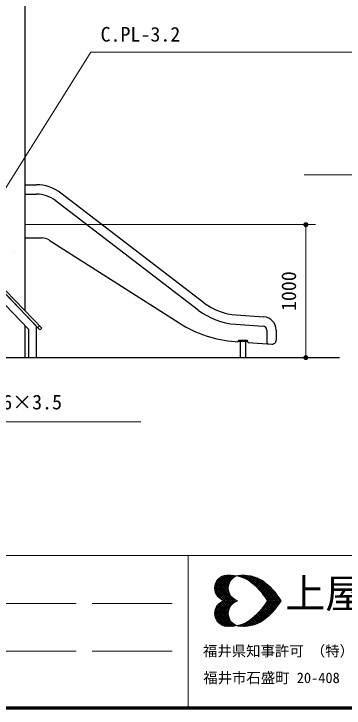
# Model space of a CAD drawing. Units: millimetres at full size, sheet at 1:60, with parts at other scales. Extents: x 900 to 24300, y 900 to 16920.
# Drawn here: x 7929 to 10408, y 900 to 6120 of the extents above; entities that cross this region are included whole.
import ezdxf
from ezdxf.enums import TextEntityAlignment as Align

# ---------------------------------------------------------------- set-up
doc = ezdxf.new("R2010")
doc.units = ezdxf.units.MM
doc.header["$LTSCALE"] = 60
for name, color, linetype, lineweight in [('D-STR-1', 1, 'Continuous', 25), ('D-STR-2', 82, 'Continuous', 13), ('D-STR-3', 251, 'Continuous', 9), ('D-STR-DIM', 7, 'Continuous', 13), ('D-STR-HTXT', 7, 'Continuous', 13), ('D-TTL', 7, 'Continuous', 70), ('D-TTL-FRAM', 7, 'Continuous', 13), ('D-TTL-TXT', 7, 'Continuous', 13)]:
    doc.layers.add(name, color=color, linetype=linetype, lineweight=lineweight)
doc.styles.add('ＭＳ ゴシック', font='')
doc.styles.get('ＭＳ ゴシック').set_extended_font_data('MS Gothic')

# ---------------------------------------------------------------- blocks, each defined once
blk = doc.blocks.new('filled_dot')
at = {"color": 0, "linetype": 'Continuous', "lineweight": -2, "const_width": 1.25}
blk.add_lwpolyline([(-0.625, 0, 1), (0.625, 0, 1)], format="xyb", close=True, dxfattribs=at)

msp = doc.modelspace()

# ---------------------------------------------------------------- linework, layer by layer
at = {"layer": 'D-STR-1'}
for p, q in [((8012.23, 7035.11), (8012.23, 3889.33)), ((6937.53, 4989.56), (8097.68, 3772.11)), ((6937.53, 4902.59), (8037.68, 3748.1)), ((8012.23, 4835.11), (8098.68, 4835.11)), ((8012.23, 4765.11), (8098.68, 4765.11)), ((9356.1, 3948.25), (8281.33, 4773.1)), ((9313.48, 3892.72), (8238.71, 4717.57)), ((8012.23, 4435.11), (8141.27, 4435.11)), ((8194.08, 4419.37), (9169.83, 3795.78)), ((9598.68, 3856.33), (9805.65, 3841.86)), ((8012.23, 3774.81), (8012.23, 3535.11)), ((8097.68, 3772.11), (8097.68, 3535.11)), ((9593.8, 3786.5), (9800.77, 3772.03)), ((8037.68, 3748.1), (8037.68, 3535.11)), ((9828.68, 3742.1), (9828.68, 3649.08)), ((9898.68, 3742.1), (9898.68, 3667.03)), ((9591.7, 3656.33), (9608.33, 3655.17)), ((9613.68, 3660.15), (9613.68, 3660.11)), ((9618.68, 3665.11), (9678.68, 3665.11)), ((9683.68, 3660.11), (9683.68, 3654.56)), ((9688.33, 3649.57), (9866.59, 3637.11)), ((1488.95, 3535.11), (10374.34, 3535.11))]:
    msp.add_line(p, q, dxfattribs=at)
at = {"layer": 'D-STR-1', "color": 8}
msp.add_line((7935.52, 4331.91), (7935.78, 4331.91), dxfattribs=at)
at = {"layer": 'D-STR-1'}
msp.add_lwpolyline([(9616.18, 3659.11), (9681.18, 3659.11), (9681.18, 3665.11), (9616.18, 3665.11)], close=True, dxfattribs=at)
msp.add_lwpolyline([(9670.03, 3535.11), (9670.03, 3659.11), (9627.33, 3659.11), (9627.33, 3535.11)], dxfattribs=at)
for centre, radius, start, end in [((8098.68, 4535.11), 300, 52.49493, 90), ((8098.68, 4535.11), 230, 51.75932, 90), ((8141.27, 4335.11), 100, 57.96855, 90), ((9630.07, 4305.23), 450, 232.49493, 266), ((9630.07, 4305.23), 520, 232.49493, 266), ((9798.68, 3742.1), 100, 0, 86), ((9654.48, 4554.14), 900, 237.41774, 266), ((9798.68, 3742.1), 30, 0, 86), ((9608.68, 3660.15), 5, 266, 0), ((9618.68, 3660.11), 5, 90, 180), ((9678.68, 3660.11), 5, 0, 90), ((9688.68, 3654.56), 5, 180, 266), ((9868.68, 3667.03), 30, 266, 0), ((9838.68, 3649.08), 10, 180, 266)]:
    msp.add_arc(centre, radius, start, end, dxfattribs=at)
at = {"layer": 'D-STR-2'}
msp.add_lwpolyline([(8125.2, 3743.24), (8138.95, 3756.35), (7869.9, 4038.69), (7856.15, 4025.58)], close=True, dxfattribs=at)
at = {"layer": 'D-STR-3'}
msp.add_line((8108.04, 3761.42), (8121.79, 3774.53), dxfattribs=at)
at = {"layer": 'D-STR-DIM'}
for p, q in [((8019.13, 4535.11), (10193.26, 4535.11)), ((10121.26, 4535.11), (10121.26, 3535.11)), ((8551.33, 3535.11), (10193.26, 3535.11))]:
    msp.add_line(p, q, dxfattribs=at)
at = {"layer": 'D-STR-HTXT'}
for points in [[(7693.85, 4535.11), (8506.58, 5831.48), (8526.58, 5831.48), (10920.58, 5831.48), (9723.58, 5831.48)], [(12201.78, 5432.83), (11669.46, 4909.65), (11649.46, 4909.65), (10108.66, 4909.65), (10879.06, 4909.65)], [(5791.98, 3635.1), (6154.89, 3053.55), (6174.89, 3053.55), (8881.94, 3053.55), (7528.41, 3053.55)]]:
    msp.add_lwpolyline(points, dxfattribs=at)
at = {"layer": 'D-TTL'}
msp.add_lwpolyline([(900, 900), (900, 16920), (24300, 16920), (24300, 900)], close=True, dxfattribs=at)
at = {"layer": 'D-TTL-FRAM'}
for p, q in [((900, 2047.32), (24300, 2047.32)), ((9237.67, 2047.32), (9237.67, 900)), ((8397.67, 1687.32), (6897.67, 1687.32)), ((8517.67, 1687.32), (9117.67, 1687.32)), ((8397.67, 1327.32), (6897.67, 1327.32)), ((8517.67, 1327.32), (9117.67, 1327.32))]:
    msp.add_line(p, q, dxfattribs=at)
at = {"layer": 'D-TTL-TXT'}
for p, q in [((9436.18, 1802.34), (9532.43, 1898.59)), ((9437.43, 1788.59), (9547.43, 1898.59)), ((9437.43, 1817.34), (9517.43, 1897.34)), ((9439.93, 1777.34), (9561.18, 1898.59)), ((9442.43, 1766.09), (9573.68, 1897.34)), ((9443.68, 1837.34), (9497.43, 1892.34)), ((9447.43, 1757.34), (9587.43, 1896.09)), ((9482.43, 1883.59), (9541.18, 1824.84)), ((9491.18, 1889.84), (9544.93, 1836.09)), ((9501.18, 1893.59), (9548.68, 1846.09)), ((9512.43, 1897.34), (9553.68, 1854.84)), ((9524.93, 1898.59), (9559.93, 1862.34)), ((9538.68, 1898.59), (9566.18, 1871.09)), ((9552.43, 1898.59), (9573.68, 1877.34)), ((9567.43, 1898.59), (9582.43, 1883.59)), ((9582.43, 1897.34), (9591.18, 1888.59)), ((9594.93, 1889.84), (9598.68, 1894.84)), ((9599.93, 1893.59), (9601.18, 1893.59)), ((9609.93, 1892.34), (9616.18, 1897.34)), ((9611.18, 1897.34), (9617.43, 1889.84)), ((9621.18, 1888.59), (9631.18, 1898.59)), ((9624.93, 1897.34), (9638.68, 1883.59)), ((9632.43, 1886.09), (9646.18, 1898.59)), ((9638.68, 1897.34), (9659.93, 1876.09)), ((9643.68, 1882.34), (9659.93, 1898.59)), ((9652.43, 1898.59), (9688.68, 1861.09)), ((9653.68, 1878.59), (9673.68, 1898.59)), ((9663.68, 1873.59), (9686.18, 1896.09)), ((9666.18, 1897.34), (9857.42, 1707.35)), ((9672.43, 1868.59), (9697.43, 1894.84)), ((9681.18, 1897.34), (9871.17, 1707.35)), ((9682.43, 1864.84), (9709.93, 1892.34)), ((9691.18, 1858.59), (9721.18, 1889.84)), ((9697.43, 1894.84), (9884.92, 1707.35)), ((9698.68, 1853.59), (9732.43, 1886.09)), ((9707.43, 1847.34), (9743.68, 1883.59)), ((9714.93, 1892.34), (9899.92, 1707.35)), ((9734.93, 1886.09), (9913.67, 1707.35)), ((9439.93, 1827.34), (9561.18, 1707.35)), ((9443.68, 1838.59), (9574.93, 1707.35)), ((9448.68, 1847.34), (9588.68, 1707.35)), ((9452.43, 1857.34), (9546.18, 1764.84)), ((9452.43, 1747.34), (9548.68, 1843.59)), ((9459.93, 1864.84), (9539.93, 1784.84)), ((9466.18, 1872.34), (9538.68, 1799.84)), ((9473.68, 1878.59), (9538.68, 1813.59)), ((9714.93, 1841.09), (9753.68, 1878.59)), ((9723.68, 1834.84), (9763.68, 1874.84)), ((9731.18, 1828.59), (9772.43, 1871.09)), ((9738.68, 1822.34), (9782.43, 1866.09)), ((9744.93, 1814.84), (9791.18, 1861.09)), ((9752.43, 1808.59), (9799.93, 1854.84)), ((9756.18, 1878.59), (9927.42, 1707.35)), ((9759.93, 1801.09), (9807.42, 1849.84)), ((9766.18, 1793.59), (9816.17, 1843.59)), ((9773.68, 1786.09), (9823.67, 1836.09)), ((9779.93, 1778.59), (9831.17, 1829.84)), ((9783.68, 1864.84), (9921.17, 1728.59)), ((9436.18, 1803.59), (9532.43, 1707.35)), ((9437.43, 1816.09), (9547.43, 1707.35)), ((9437.43, 1787.34), (9518.68, 1707.35)), ((9458.68, 1739.84), (9541.18, 1822.34)), ((9464.93, 1732.34), (9538.68, 1806.09)), ((9472.43, 1726.1), (9538.68, 1792.34)), ((9481.18, 1719.85), (9542.43, 1781.09)), ((9786.18, 1771.09), (9838.67, 1823.59)), ((9792.43, 1763.59), (9846.17, 1817.34)), ((9798.68, 1756.09), (9853.67, 1809.84)), ((9804.92, 1747.34), (9861.17, 1802.34)), ((9811.17, 1739.84), (9867.42, 1796.09)), ((9816.17, 1731.09), (9873.67, 1788.59)), ((9822.42, 1722.35), (9881.17, 1781.09)), ((9841.17, 1822.34), (9874.92, 1787.34)), ((9442.43, 1769.84), (9501.18, 1709.85)), ((9489.93, 1714.85), (9544.93, 1769.84)), ((9499.93, 1709.85), (9548.68, 1759.84)), ((9509.93, 1707.35), (9553.68, 1749.84)), ((9524.93, 1707.35), (9559.93, 1742.34)), ((9538.68, 1707.35), (9566.18, 1734.84)), ((9552.43, 1707.35), (9572.43, 1727.35)), ((9811.17, 1738.59), (9842.42, 1707.35)), ((9827.42, 1713.6), (9887.42, 1773.59)), ((9834.92, 1707.35), (9893.67, 1766.09)), ((9848.67, 1707.35), (9899.92, 1757.34)), ((9863.67, 1707.35), (9906.17, 1749.84)), ((9877.42, 1707.35), (9912.42, 1741.09)), ((9891.17, 1707.35), (9917.42, 1733.59)), ((9904.92, 1707.35), (9923.67, 1724.85)), ((9436.18, 1609.85), (9532.43, 1706.1)), ((9437.43, 1597.35), (9547.43, 1706.1)), ((9437.43, 1626.1), (9518.68, 1706.1)), ((9439.93, 1586.1), (9561.18, 1706.1)), ((9442.43, 1643.6), (9501.18, 1703.6)), ((9443.68, 1574.85), (9574.93, 1706.1)), ((9448.68, 1566.1), (9588.68, 1706.1)), ((9458.68, 1673.6), (9541.18, 1591.1)), ((9464.93, 1681.1), (9538.68, 1607.35)), ((9472.43, 1687.35), (9538.68, 1621.1)), ((9481.18, 1693.6), (9542.43, 1632.35)), ((9489.93, 1698.6), (9544.93, 1643.6)), ((9499.93, 1703.6), (9548.68, 1653.6)), ((9509.93, 1706.1), (9553.68, 1663.6)), ((9524.93, 1706.1), (9559.93, 1671.1)), ((9538.68, 1706.1), (9566.18, 1678.6)), ((9552.43, 1706.1), (9572.43, 1686.1)), ((9566.18, 1707.35), (9581.18, 1721.1)), ((9566.18, 1706.1), (9581.18, 1692.35)), ((9581.18, 1707.35), (9589.93, 1716.1)), ((9581.18, 1706.1), (9589.93, 1697.35)), ((9594.93, 1707.35), (9599.93, 1711.1)), ((9594.93, 1706.1), (9599.93, 1702.35)), ((9598.68, 1711.1), (9603.68, 1707.35)), ((9598.68, 1702.35), (9603.68, 1706.1)), ((9608.68, 1707.35), (9609.93, 1707.35)), ((9608.68, 1706.1), (9609.93, 1706.1)), ((9666.18, 1516.1), (9857.42, 1706.1)), ((9681.18, 1516.1), (9871.17, 1706.1)), ((9697.43, 1518.6), (9884.92, 1706.1)), ((9714.93, 1521.1), (9899.92, 1706.1)), ((9734.93, 1527.35), (9913.67, 1706.1)), ((9756.18, 1534.85), (9927.42, 1706.1)), ((9783.68, 1548.6), (9921.17, 1684.85)), ((9811.17, 1674.85), (9842.42, 1706.1)), ((9811.17, 1673.6), (9867.42, 1617.35)), ((9816.17, 1682.35), (9873.67, 1624.85)), ((9822.42, 1691.1), (9881.17, 1632.35)), ((9827.42, 1699.85), (9887.42, 1639.85)), ((9834.92, 1706.1), (9893.67, 1647.35)), ((9848.67, 1706.1), (9899.92, 1656.1)), ((9863.67, 1706.1), (9906.17, 1663.6)), ((9877.42, 1706.1), (9912.42, 1672.35)), ((9891.17, 1706.1), (9917.42, 1679.85)), ((9904.92, 1706.1), (9923.67, 1688.6)), ((9919.92, 1707.35), (9928.67, 1716.1)), ((9919.92, 1706.1), (9928.67, 1697.35)), ((9933.67, 1707.35), (9934.92, 1707.35)), ((9933.67, 1706.1), (9934.92, 1706.1)), ((9437.43, 1624.85), (9547.43, 1514.85)), ((9439.93, 1636.1), (9561.18, 1514.85)), ((9442.43, 1647.35), (9573.68, 1516.1)), ((9447.43, 1656.1), (9587.43, 1517.35)), ((9452.43, 1666.1), (9548.68, 1569.85)), ((9452.43, 1556.1), (9546.18, 1648.6)), ((9459.93, 1548.6), (9539.93, 1628.6)), ((9766.18, 1619.85), (9816.17, 1569.85)), ((9773.68, 1627.35), (9823.67, 1577.35)), ((9779.93, 1634.85), (9831.17, 1583.6)), ((9786.18, 1642.35), (9838.67, 1589.85)), ((9792.43, 1649.85), (9846.17, 1596.1)), ((9798.68, 1657.35), (9853.67, 1603.6)), ((9804.92, 1666.1), (9861.17, 1611.1)), ((9841.17, 1591.1), (9874.92, 1626.1)), ((9436.18, 1611.1), (9532.43, 1514.85)), ((9437.43, 1596.1), (9517.43, 1516.1)), ((9443.68, 1576.1), (9497.43, 1521.1)), ((9466.18, 1541.1), (9538.68, 1613.6)), ((9473.68, 1534.85), (9538.68, 1599.85)), ((9482.43, 1529.85), (9541.18, 1588.6)), ((9491.18, 1523.6), (9544.93, 1577.35)), ((9501.18, 1519.85), (9548.68, 1567.35)), ((9707.43, 1566.1), (9743.68, 1529.85)), ((9714.93, 1572.35), (9753.68, 1534.85)), ((9723.68, 1578.6), (9763.68, 1538.6)), ((9731.18, 1584.85), (9772.43, 1542.35)), ((9738.68, 1591.1), (9782.43, 1547.35)), ((9744.93, 1598.6), (9791.18, 1552.35)), ((9752.43, 1604.85), (9799.93, 1558.6)), ((9759.93, 1612.35), (9807.42, 1563.6)), ((9512.43, 1516.1), (9553.68, 1558.6)), ((9524.93, 1514.85), (9559.93, 1551.1)), ((9538.68, 1514.85), (9566.18, 1542.35)), ((9552.43, 1514.85), (9573.68, 1536.1)), ((9567.43, 1514.85), (9582.43, 1529.85)), ((9582.43, 1516.1), (9591.18, 1524.85)), ((9594.93, 1523.6), (9598.68, 1518.6)), ((9599.93, 1519.85), (9601.18, 1519.85)), ((9609.93, 1521.1), (9616.18, 1516.1)), ((9611.18, 1516.1), (9617.43, 1523.6)), ((9621.18, 1524.85), (9631.18, 1514.85)), ((9624.93, 1516.1), (9638.68, 1529.85)), ((9632.43, 1527.35), (9646.18, 1514.85)), ((9638.68, 1516.1), (9659.93, 1537.35)), ((9643.68, 1531.1), (9659.93, 1514.85)), ((9652.43, 1514.85), (9688.68, 1552.35)), ((9653.68, 1534.85), (9673.68, 1514.85)), ((9663.68, 1539.85), (9686.18, 1517.35)), ((9672.43, 1544.85), (9697.43, 1518.6)), ((9682.43, 1548.6), (9709.93, 1521.1)), ((9691.18, 1554.85), (9721.18, 1523.6)), ((9698.68, 1559.85), (9732.43, 1527.35))]:
    msp.add_line(p, q, dxfattribs=at)
for centre, radius, start, end in [((9534.66, 1802.08), 98.36, 105.2024, 254.7976), ((9547.12, 1617.66), 281.94, 58.71735, 97.79751), ((9637.36, 1802.08), 98.36, 105.2024, 254.7976), ((9649.82, 1617.66), 281.94, 58.71735, 97.79751), ((9401.99, 1451.53), 500.71, 30.69974, 54.3922), ((9504.69, 1451.53), 500.71, 30.69974, 54.3922), ((9534.66, 1612.24), 98.36, 105.2024, 254.7976), ((9637.36, 1612.24), 98.36, 105.2024, 254.7976), ((9401.99, 1962.79), 500.71, 305.6078, 329.30026), ((9504.69, 1962.79), 500.71, 305.6078, 329.30026), ((9547.12, 1796.65), 281.94, 262.20249, 301.28265), ((9649.82, 1796.65), 281.94, 262.20249, 301.28265)]:
    msp.add_arc(centre, radius, start, end, dxfattribs=at)

# ---------------------------------------------------------------- block references
at = {"layer": 'D-STR-DIM', "xscale": 15, "yscale": 15}
for p, rotation in [((10121.26, 4535.11), 270), ((10121.26, 3535.11), 90)]:
    msp.add_blockref('filled_dot', p, dxfattribs=dict(at, rotation=rotation))

# ---------------------------------------------------------------- texts
at = {"layer": 'D-STR-DIM', "style": 'ＭＳ ゴシック'}
msp.add_text('1000', height=110, rotation=90, dxfattribs=at).set_placement((9992.99, 4035.11), align=Align.MIDDLE_CENTER)
at = {"layer": 'D-STR-HTXT', "style": 'ＭＳ ゴシック'}
for s, p in [('C.PL-3.2', (8579.85, 5966.6)), ('葉っぱのクライム φ48.6×3.5', (6228.15, 3201.23))]:
    msp.add_text(s, height=110, dxfattribs=at).set_placement(p, align=Align.MIDDLE_LEFT)
at = {"layer": 'D-TTL-TXT', "style": 'ＭＳ ゴシック'}
for s, height, p in [('上屋敷工業株式会社', 219.9, (9966.79, 1586.46)), ('福井県知事許可 （特） 第 3522号', 79.18, (9348.88, 1265.93)), ('福井市石盛町 20-408', 79.18, (9351.07, 1064.44))]:
    msp.add_text(s, height=height, dxfattribs=at).set_placement(p, align=Align.BOTTOM_LEFT)

doc.saveas('drawing.dxf')
